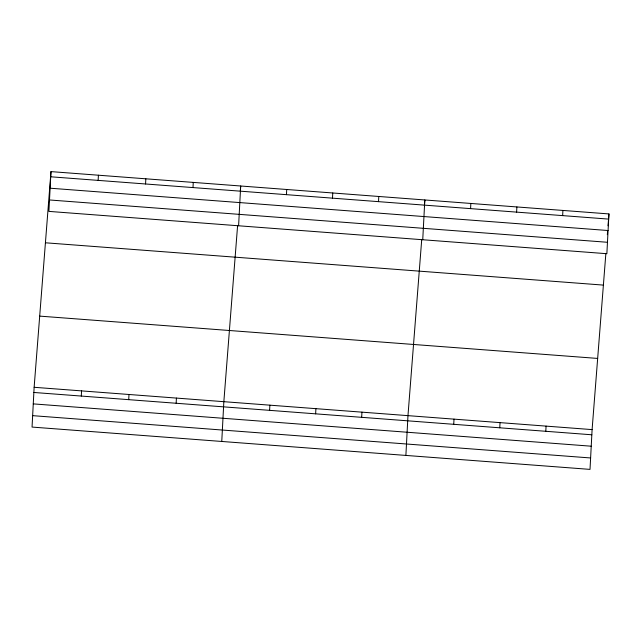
<?xml version="1.0" encoding="UTF-8"?>
<svg xmlns="http://www.w3.org/2000/svg" width="641" height="641" viewBox="0 0 641 641"><rect width="100%" height="100%" fill="white"/><g stroke="black" fill="none" stroke-linecap="round" stroke-linejoin="round"><path stroke-width="0.96" d="M50.984 171.612L48.9 211.394L606.867 253.708L608.95 213.926L50.984 171.612L34.133 387.292L32.05 427.074L590.016 469.388L592.1 429.606L605.865 253.467M81.295 396.066L81.559 390.89M98.137 180.385L98.41 175.209M128.721 399.663L128.993 394.487M145.563 183.983L145.836 178.807M176.147 403.261L176.419 398.085M192.989 187.573L193.261 182.405M221.762 441.457L223.845 401.683L237.603 225.544M238.604 225.776L240.687 186.002L240.303 190.946M269.605 410.344L269.877 405.176M286.455 194.664L286.719 189.496M315.636 413.838L315.909 408.662M332.487 198.157L332.759 192.981M361.668 417.323L361.941 412.155M378.519 201.643L378.791 196.475M405.889 455.422L407.972 415.648L421.73 239.51M422.74 239.742L424.823 199.968L424.358 205.897M453.732 424.31L454.004 419.134M470.582 208.629L470.855 203.453M499.764 427.795L500.036 422.627M516.614 212.115L516.886 206.947M545.803 431.289L546.068 426.121M562.646 215.608L562.918 210.44M607.331 234.686L607.564 231.721M608.021 225.792L608.95 213.926M50.711 176.788L608.678 219.102M50.11 188.206L608.077 230.52M49.493 199.968L607.468 242.282M45.423 242.787L603.389 285.101M39.694 316.117L597.66 358.431M34.133 387.292L592.1 429.606M33.861 392.468L591.835 434.782M33.268 403.886L591.234 446.2M32.651 415.656L590.617 457.962"/></g></svg>
